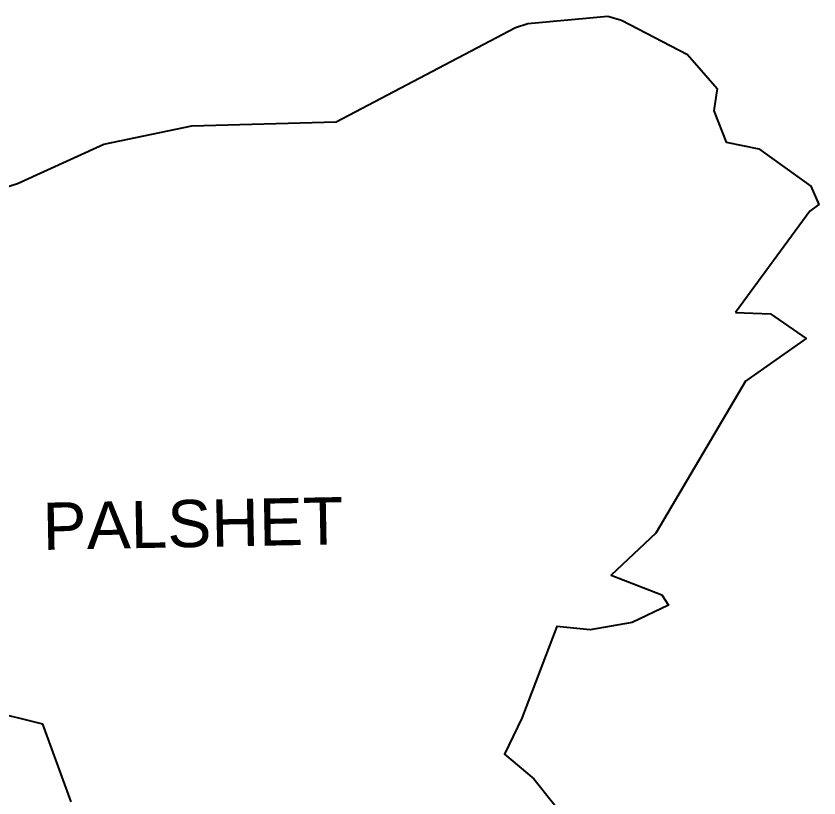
# Model space of a CAD drawing. Header units: metres. Extents: x 307119 to 311687, y 1926129 to 1931327.
# Drawn here: x 308966 to 310814, y 1928728 to 1930527 of the extents above; entities that cross this region are included whole.
import ezdxf

# ---------------------------------------------------------------- set-up
doc = ezdxf.new("R2010")
doc.units = ezdxf.units.M
doc.layers.add('VILLAGE NAME', color=250, linetype='Continuous')
doc.styles.get("Standard").update_dxf_attribs({"font": 'simplex.shx'})

msp = doc.modelspace()

# ---------------------------------------------------------------- linework, layer by layer
at = {"color": 6, "flags": 128}
for points in [[(308886, 1930115.8), (308969.5, 1930142.3), (309168, 1930232.9), (309370.4, 1930274.5), (309702.7, 1930283.6), (310115.4, 1930501.3), (310144.1, 1930510.3), (310327.8, 1930527.4), (310359.7, 1930518.2), (310511.3, 1930439), (310579.7, 1930360.7), (310571.7, 1930309.4), (310600.3, 1930237), (310675.6, 1930222.1), (310795.6, 1930135.9), (310813.9, 1930093.7), (310793.2, 1930078.3), (310622.3, 1929845.1)], [(309092.8, 1928718.5), (309027.6, 1928897.3), (308903.8, 1928928.4), (308819.4, 1928962.1), (308798.1, 1928970.5), (308707.8, 1929017), (308704.9, 1929036.5), (308642.1, 1929106.6), (308612.6, 1929188.3), (308566.1, 1929258.6), (308532.9, 1929336), (308471, 1929340.1), (308136.3, 1929344.7), (307948.5, 1929343.8), (307901.1, 1929338.9), (307647.1, 1929269.4), (307393.1, 1929273.7), (307336.1, 1929291.5), (307296, 1929326.9), (307216.3, 1929446.9), (307207.7, 1929472.3), (307225.1, 1929733.6), (307198.7, 1929737.4), (307266.6, 1929856.4)], [(310622.3, 1929845.1), (310702.1, 1929842.1), (310784.3, 1929784.9), (310645.1, 1929687.3), (310438.3, 1929337.2), (310335.5, 1929240.4), (310452.7, 1929195.4), (310467.6, 1929171.1), (310383.8, 1929131.8), (310287.4, 1929114.9), (310210.9, 1929122), (310130.4, 1928911.5), (310090.3, 1928828.3), (310158.1, 1928771.5), (310248.5, 1928658.1)]]:
    msp.add_lwpolyline(points, dxfattribs=at)

# ---------------------------------------------------------------- texts
at = {"layer": 'VILLAGE NAME', "insert": (309026.1, 1929407.2), "char_height": 108.748, "attachment_point": 1, "rotation": 1.1028}
msp.add_mtext_dynamic_manual_height_columns('{\\fArial|b0|i0|c0|p34;PALSHET}', width=1571.314, gutter_width=543.7, heights=[0], dxfattribs=at)

doc.saveas('drawing.dxf')
